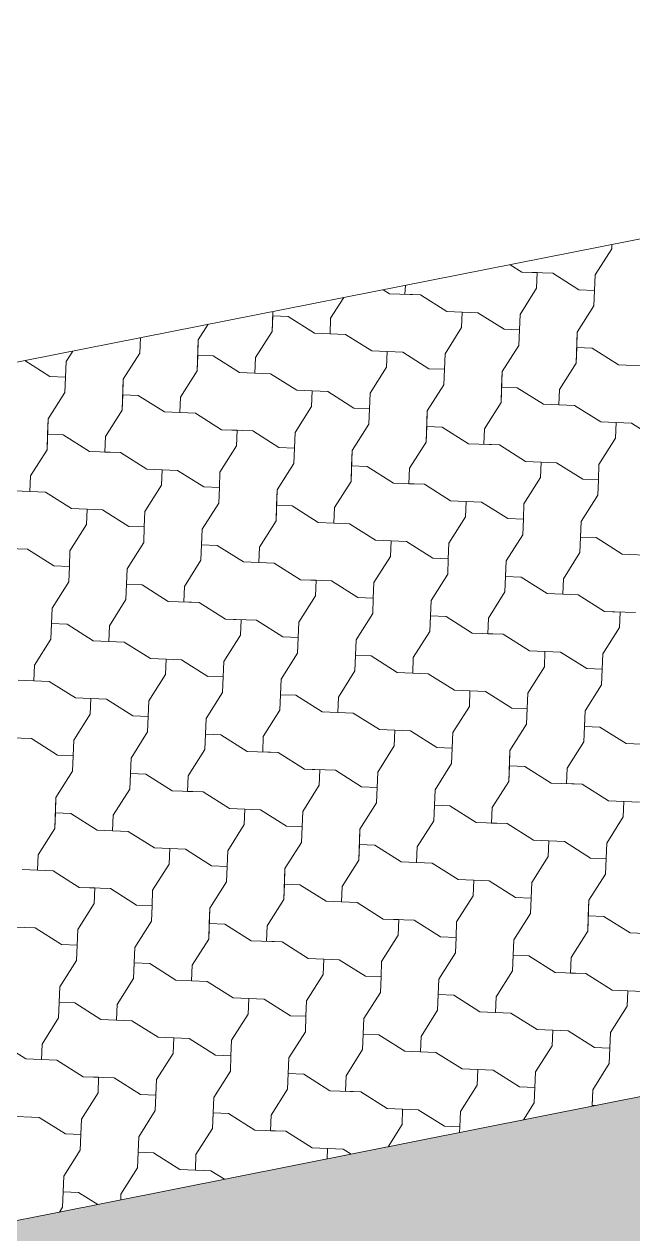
# Model space of a CAD drawing. Header units: metres. Extents: x -111189 to -108577, y -72951 to -72647.
# Drawn here: x -110693.601 to -110692.585, y -72941.344 to -72939.325 of the extents above; entities that cross this region are included whole.
import ezdxf

# ---------------------------------------------------------------- set-up
doc = ezdxf.new("R2010")
doc.units = ezdxf.units.M
doc.header["$MEASUREMENT"] = 0
doc.set_wipeout_variables(frame=1)
doc.linetypes.add('Dot & Dashed', pattern=[0.670278, 0.3175, -0.176389, 0, -0.176389])
doc.linetypes.add('Wipeout_Contour', pattern=[1, 0, -1])
for name, color, linetype in [('Planta Piso -1_1_01 - TERRENO PROPOSTO', 7, 'Continuous'), ('Planta Piso RC_1_0', 7, 'Continuous'), ('Planta Piso RC_1_02 - ESTRADAS', 7, 'Continuous'), ('Planta Piso RC_1_02 - PASSEIOS', 7, 'Continuous')]:
    doc.layers.add(name, color=color, linetype=linetype)

# ---------------------------------------------------------------- blocks, each defined once
blk = doc.blocks.new('*X142', base_point=(-110724.9594, -72968.689))
at = {"layer": 'Planta Piso RC_1_02 - PASSEIOS', "color": 253, "linetype": 'Continuous', "lineweight": 9, "ltscale": 1000}
for p, q in [((-110692.6483, -72939.7431), (-110692.6206, -72939.6994)), ((-110692.6206, -72939.6994), (-110692.6204, -72939.6925)), ((-110692.7901, -72939.726), (-110692.7707, -72939.7383)), ((-110692.7901, -72939.726), (-110692.7707, -72939.7383)), ((-110692.7707, -72939.7383), (-110692.7448, -72939.7393)), ((-110692.7707, -72939.7383), (-110692.7189, -72939.7403)), ((-110692.7458, -72939.7652), (-110692.7448, -72939.7393)), ((-110692.7189, -72939.7403), (-110692.6752, -72939.768)), ((-110692.9649, -72939.7605), (-110692.9655, -72939.7754)), ((-110692.9649, -72939.7605), (-110692.9655, -72939.7754)), ((-110692.6483, -72939.7431), (-110692.6493, -72939.769)), ((-110693.0896, -72939.8154), (-110693.0678, -72939.7808)), ((-110693.0896, -72939.8154), (-110693.0678, -72939.7808)), ((-110693.0018, -72939.7678), (-110692.9913, -72939.7744)), ((-110692.9913, -72939.7744), (-110692.9396, -72939.7765)), ((-110692.9396, -72939.7765), (-110692.9655, -72939.7754)), ((-110692.9396, -72939.7765), (-110692.8958, -72939.8041)), ((-110692.9396, -72939.7765), (-110692.8958, -72939.8041)), ((-110692.7735, -72939.8089), (-110692.7458, -72939.7652)), ((-110692.6752, -72939.768), (-110692.6493, -72939.769)), ((-110692.6503, -72939.7949), (-110692.6493, -72939.769)), ((-110692.6503, -72939.7949), (-110692.6493, -72939.769)), ((-110692.678, -72939.8386), (-110692.6503, -72939.7949)), ((-110692.678, -72939.8386), (-110692.6503, -72939.7949)), ((-110693.1872, -72939.8374), (-110693.1858, -72939.8042)), ((-110693.1872, -72939.8374), (-110693.1861, -72939.8116)), ((-110693.1858, -72939.8042), (-110693.1861, -72939.8116)), ((-110693.1603, -72939.8126), (-110693.1861, -72939.8116)), ((-110693.1603, -72939.8126), (-110693.1165, -72939.8402)), ((-110693.0896, -72939.8154), (-110693.0906, -72939.8412)), ((-110693.0896, -72939.8154), (-110693.0906, -72939.8412)), ((-110692.8958, -72939.8041), (-110692.87, -72939.8051)), ((-110692.8958, -72939.8041), (-110692.8441, -72939.8061)), ((-110692.871, -72939.831), (-110692.87, -72939.8051)), ((-110692.8441, -72939.8061), (-110692.8003, -72939.8338)), ((-110692.7735, -72939.8089), (-110692.7745, -72939.8348)), ((-110693.3103, -72939.8515), (-110693.2939, -72939.8255)), ((-110693.3103, -72939.8515), (-110693.2939, -72939.8255)), ((-110693.2148, -72939.8812), (-110693.1872, -72939.8374)), ((-110693.2148, -72939.8812), (-110693.1872, -72939.8374)), ((-110693.1165, -72939.8402), (-110693.0648, -72939.8423)), ((-110693.0648, -72939.8423), (-110693.0906, -72939.8412)), ((-110692.8986, -72939.8748), (-110692.871, -72939.831)), ((-110692.8003, -72939.8338), (-110692.7745, -72939.8348)), ((-110692.7755, -72939.8607), (-110692.7745, -72939.8348)), ((-110692.7755, -72939.8607), (-110692.7745, -72939.8348)), ((-110692.68, -72939.8904), (-110692.678, -72939.8386)), ((-110692.678, -72939.8386), (-110692.679, -72939.8645)), ((-110693.4078, -72939.8735), (-110693.4068, -72939.8478)), ((-110693.4078, -72939.8735), (-110693.4068, -72939.8478)), ((-110693.3123, -72939.9032), (-110693.3103, -72939.8515)), ((-110693.3103, -72939.8515), (-110693.3113, -72939.8774)), ((-110693.0648, -72939.8423), (-110693.021, -72939.8699)), ((-110693.0648, -72939.8423), (-110693.021, -72939.8699)), ((-110692.8031, -72939.9044), (-110692.7755, -72939.8607)), ((-110692.8031, -72939.9044), (-110692.7755, -72939.8607)), ((-110693.531, -72939.8876), (-110693.5199, -72939.8701)), ((-110693.4355, -72939.9173), (-110693.4078, -72939.8735)), ((-110693.4355, -72939.9173), (-110693.4078, -72939.8735)), ((-110693.3123, -72939.9032), (-110693.3113, -72939.8774)), ((-110693.2855, -72939.8784), (-110693.3113, -72939.8774)), ((-110693.2855, -72939.8784), (-110693.2417, -72939.906)), ((-110693.2148, -72939.8812), (-110693.2158, -72939.9071)), ((-110693.2148, -72939.8812), (-110693.2158, -72939.9071)), ((-110693.021, -72939.8699), (-110692.9952, -72939.8709)), ((-110693.021, -72939.8699), (-110692.9693, -72939.872)), ((-110692.9962, -72939.8968), (-110692.9952, -72939.8709)), ((-110692.9693, -72939.872), (-110692.9255, -72939.8996)), ((-110692.8986, -72939.8748), (-110692.8997, -72939.9006)), ((-110692.68, -72939.8904), (-110692.679, -72939.8645)), ((-110692.6531, -72939.8655), (-110692.679, -72939.8645)), ((-110692.6531, -72939.8655), (-110692.6094, -72939.8932)), ((-110693.5999, -72939.8859), (-110693.5578, -72939.9125)), ((-110693.531, -72939.8876), (-110693.532, -72939.9135)), ((-110693.0238, -72939.9406), (-110692.9962, -72939.8968)), ((-110692.9255, -72939.8996), (-110692.8997, -72939.9006)), ((-110692.9007, -72939.9265), (-110692.8997, -72939.9006)), ((-110692.9007, -72939.9265), (-110692.8997, -72939.9006)), ((-110692.7077, -72939.9341), (-110692.68, -72939.8904)), ((-110692.7077, -72939.9341), (-110692.68, -72939.8904)), ((-110692.6094, -72939.8932), (-110692.5576, -72939.8952)), ((-110693.5578, -72939.9125), (-110693.532, -72939.9135)), ((-110693.533, -72939.9394), (-110693.532, -72939.9135)), ((-110693.533, -72939.9394), (-110693.532, -72939.9135)), ((-110693.4375, -72939.969), (-110693.4355, -72939.9173)), ((-110693.4355, -72939.9173), (-110693.4365, -72939.9432)), ((-110693.34, -72939.947), (-110693.3123, -72939.9032)), ((-110693.34, -72939.947), (-110693.3123, -72939.9032)), ((-110693.2417, -72939.906), (-110693.19, -72939.9081)), ((-110693.19, -72939.9081), (-110693.2158, -72939.9071)), ((-110693.19, -72939.9081), (-110693.1462, -72939.9357)), ((-110693.19, -72939.9081), (-110693.1462, -72939.9357)), ((-110692.8052, -72939.9562), (-110692.8031, -72939.9044)), ((-110692.8031, -72939.9044), (-110692.8042, -72939.9303)), ((-110693.5606, -72939.9831), (-110693.533, -72939.9394)), ((-110693.5606, -72939.9831), (-110693.533, -72939.9394)), ((-110693.1462, -72939.9357), (-110693.1203, -72939.9367)), ((-110693.1462, -72939.9357), (-110693.0945, -72939.9378)), ((-110693.1214, -72939.9626), (-110693.1203, -72939.9367)), ((-110693.0945, -72939.9378), (-110693.0507, -72939.9654)), ((-110693.0238, -72939.9406), (-110693.0248, -72939.9664)), ((-110692.9283, -72939.9702), (-110692.9007, -72939.9265)), ((-110692.9283, -72939.9702), (-110692.9007, -72939.9265)), ((-110692.8052, -72939.9562), (-110692.8042, -72939.9303)), ((-110692.7783, -72939.9313), (-110692.8042, -72939.9303)), ((-110692.7783, -72939.9313), (-110692.7345, -72939.959)), ((-110692.7077, -72939.9341), (-110692.7087, -72939.96)), ((-110692.7077, -72939.9341), (-110692.7087, -72939.96)), ((-110693.4375, -72939.969), (-110693.4365, -72939.9432)), ((-110693.4106, -72939.9442), (-110693.4365, -72939.9432)), ((-110693.4106, -72939.9442), (-110693.3669, -72939.9718)), ((-110693.34, -72939.947), (-110693.341, -72939.9729)), ((-110693.34, -72939.947), (-110693.341, -72939.9729)), ((-110693.149, -72940.0064), (-110693.1214, -72939.9626)), ((-110692.8328, -72939.9999), (-110692.8052, -72939.9562)), ((-110692.8328, -72939.9999), (-110692.8052, -72939.9562)), ((-110692.7345, -72939.959), (-110692.6828, -72939.961)), ((-110692.6828, -72939.961), (-110692.7087, -72939.96)), ((-110692.6828, -72939.961), (-110692.639, -72939.9886)), ((-110692.6828, -72939.961), (-110692.639, -72939.9886)), ((-110693.5627, -72940.0348), (-110693.5606, -72939.9831)), ((-110693.5606, -72939.9831), (-110693.5617, -72940.009)), ((-110693.4652, -72940.0128), (-110693.4375, -72939.969)), ((-110693.4652, -72940.0128), (-110693.4375, -72939.969)), ((-110693.3669, -72939.9718), (-110693.3151, -72939.9739)), ((-110693.3151, -72939.9739), (-110693.341, -72939.9729)), ((-110693.3151, -72939.9739), (-110693.2714, -72940.0015)), ((-110693.3151, -72939.9739), (-110693.2714, -72940.0015)), ((-110693.0507, -72939.9654), (-110693.0248, -72939.9664)), ((-110693.0259, -72939.9923), (-110693.0248, -72939.9664)), ((-110693.0259, -72939.9923), (-110693.0248, -72939.9664)), ((-110692.9304, -72940.022), (-110692.9283, -72939.9702)), ((-110692.9283, -72939.9702), (-110692.9293, -72939.9961)), ((-110693.2714, -72940.0015), (-110693.2455, -72940.0025)), ((-110693.2714, -72940.0015), (-110693.2196, -72940.0036)), ((-110693.2465, -72940.0284), (-110693.2455, -72940.0025)), ((-110693.2196, -72940.0036), (-110693.1759, -72940.0312)), ((-110693.0535, -72940.0361), (-110693.0259, -72939.9923)), ((-110693.0535, -72940.0361), (-110693.0259, -72939.9923)), ((-110692.9304, -72940.022), (-110692.9293, -72939.9961)), ((-110692.9035, -72939.9971), (-110692.9293, -72939.9961)), ((-110692.9035, -72939.9971), (-110692.8597, -72940.0248)), ((-110692.8328, -72939.9999), (-110692.8339, -72940.0258)), ((-110692.8328, -72939.9999), (-110692.8339, -72940.0258)), ((-110692.639, -72939.9886), (-110692.6132, -72939.9897)), ((-110692.639, -72939.9886), (-110692.5873, -72939.9907)), ((-110692.6142, -72940.0155), (-110692.6132, -72939.9897)), ((-110692.5873, -72939.9907), (-110692.5436, -72940.0183)), ((-110693.5627, -72940.0348), (-110693.5617, -72940.009)), ((-110693.5358, -72940.01), (-110693.5617, -72940.009)), ((-110693.5358, -72940.01), (-110693.492, -72940.0376)), ((-110693.4652, -72940.0128), (-110693.4662, -72940.0387)), ((-110693.4652, -72940.0128), (-110693.4662, -72940.0387)), ((-110693.149, -72940.0064), (-110693.15, -72940.0322)), ((-110692.958, -72940.0657), (-110692.9304, -72940.022)), ((-110692.958, -72940.0657), (-110692.9304, -72940.022)), ((-110692.6418, -72940.0593), (-110692.6142, -72940.0155)), ((-110693.5903, -72940.0786), (-110693.5627, -72940.0348)), ((-110693.5903, -72940.0786), (-110693.5627, -72940.0348)), ((-110693.492, -72940.0376), (-110693.4403, -72940.0397)), ((-110693.4403, -72940.0397), (-110693.4662, -72940.0387)), ((-110693.4403, -72940.0397), (-110693.3965, -72940.0673)), ((-110693.4403, -72940.0397), (-110693.3965, -72940.0673)), ((-110693.2742, -72940.0722), (-110693.2465, -72940.0284)), ((-110693.1759, -72940.0312), (-110693.15, -72940.0322)), ((-110693.151, -72940.0581), (-110693.15, -72940.0322)), ((-110693.151, -72940.0581), (-110693.15, -72940.0322)), ((-110693.0555, -72940.0878), (-110693.0535, -72940.0361)), ((-110693.0535, -72940.0361), (-110693.0545, -72940.0619)), ((-110692.8597, -72940.0248), (-110692.808, -72940.0268)), ((-110692.808, -72940.0268), (-110692.8339, -72940.0258)), ((-110692.808, -72940.0268), (-110692.7642, -72940.0545)), ((-110692.808, -72940.0268), (-110692.7642, -72940.0545)), ((-110693.1787, -72940.1019), (-110693.151, -72940.0581)), ((-110693.1787, -72940.1019), (-110693.151, -72940.0581)), ((-110693.0555, -72940.0878), (-110693.0545, -72940.0619)), ((-110693.0287, -72940.0629), (-110693.0545, -72940.0619)), ((-110693.0287, -72940.0629), (-110692.9849, -72940.0906)), ((-110692.7642, -72940.0545), (-110692.7384, -72940.0555)), ((-110692.7642, -72940.0545), (-110692.7125, -72940.0565)), ((-110692.7394, -72940.0813), (-110692.7384, -72940.0555)), ((-110692.7125, -72940.0565), (-110692.6687, -72940.0841)), ((-110692.6418, -72940.0593), (-110692.6429, -72940.0852)), ((-110693.5903, -72940.0786), (-110693.5914, -72940.1045)), ((-110693.5903, -72940.0786), (-110693.5914, -72940.1045)), ((-110693.3965, -72940.0673), (-110693.3707, -72940.0684)), ((-110693.3965, -72940.0673), (-110693.3448, -72940.0694)), ((-110693.3717, -72940.0942), (-110693.3707, -72940.0684)), ((-110693.3448, -72940.0694), (-110693.3011, -72940.097)), ((-110693.2742, -72940.0722), (-110693.2752, -72940.098)), ((-110692.958, -72940.0657), (-110692.959, -72940.0916)), ((-110692.958, -72940.0657), (-110692.959, -72940.0916)), ((-110692.767, -72940.1251), (-110692.7394, -72940.0813)), ((-110692.6687, -72940.0841), (-110692.6429, -72940.0852)), ((-110693.6172, -72940.1035), (-110693.5655, -72940.1055)), ((-110693.5655, -72940.1055), (-110693.5914, -72940.1045)), ((-110693.3993, -72940.138), (-110693.3717, -72940.0942)), ((-110693.3011, -72940.097), (-110693.2752, -72940.098)), ((-110693.2762, -72940.1239), (-110693.2752, -72940.098)), ((-110693.2762, -72940.1239), (-110693.2752, -72940.098)), ((-110693.1807, -72940.1536), (-110693.1787, -72940.1019)), ((-110693.1787, -72940.1019), (-110693.1797, -72940.1277)), ((-110693.0832, -72940.1315), (-110693.0555, -72940.0878)), ((-110693.0832, -72940.1315), (-110693.0555, -72940.0878)), ((-110692.9849, -72940.0906), (-110692.9332, -72940.0926)), ((-110692.9332, -72940.0926), (-110692.959, -72940.0916)), ((-110692.9332, -72940.0926), (-110692.8894, -72940.1203)), ((-110692.9332, -72940.0926), (-110692.8894, -72940.1203)), ((-110692.6439, -72940.111), (-110692.6429, -72940.0852)), ((-110692.6439, -72940.111), (-110692.6429, -72940.0852)), ((-110693.5655, -72940.1055), (-110693.5217, -72940.1331)), ((-110693.5655, -72940.1055), (-110693.5217, -72940.1331)), ((-110693.3039, -72940.1677), (-110693.2762, -72940.1239)), ((-110693.3039, -72940.1677), (-110693.2762, -72940.1239)), ((-110692.8894, -72940.1203), (-110692.8635, -72940.1213)), ((-110692.8894, -72940.1203), (-110692.8377, -72940.1223)), ((-110692.8646, -72940.1471), (-110692.8635, -72940.1213)), ((-110692.8377, -72940.1223), (-110692.7939, -72940.1499)), ((-110692.6715, -72940.1548), (-110692.6439, -72940.111)), ((-110692.6715, -72940.1548), (-110692.6439, -72940.111)), ((-110693.5217, -72940.1331), (-110693.4959, -72940.1342)), ((-110693.5217, -72940.1331), (-110693.47, -72940.1352)), ((-110693.4969, -72940.16), (-110693.4959, -72940.1342)), ((-110693.47, -72940.1352), (-110693.4262, -72940.1628)), ((-110693.3993, -72940.138), (-110693.4004, -72940.1638)), ((-110693.1807, -72940.1536), (-110693.1797, -72940.1277)), ((-110693.1538, -72940.1287), (-110693.1797, -72940.1277)), ((-110693.1538, -72940.1287), (-110693.1101, -72940.1564)), ((-110693.0832, -72940.1315), (-110693.0842, -72940.1574)), ((-110693.0832, -72940.1315), (-110693.0842, -72940.1574)), ((-110692.767, -72940.1251), (-110692.768, -72940.151)), ((-110693.5245, -72940.2038), (-110693.4969, -72940.16)), ((-110693.4262, -72940.1628), (-110693.4004, -72940.1638)), ((-110693.4014, -72940.1897), (-110693.4004, -72940.1638)), ((-110693.4014, -72940.1897), (-110693.4004, -72940.1638)), ((-110693.2084, -72940.1974), (-110693.1807, -72940.1536)), ((-110693.2084, -72940.1974), (-110693.1807, -72940.1536)), ((-110693.1101, -72940.1564), (-110693.0583, -72940.1584)), ((-110693.0583, -72940.1584), (-110693.0842, -72940.1574)), ((-110693.0583, -72940.1584), (-110693.0146, -72940.1861)), ((-110693.0583, -72940.1584), (-110693.0146, -72940.1861)), ((-110692.8922, -72940.1909), (-110692.8646, -72940.1471)), ((-110692.7939, -72940.1499), (-110692.768, -72940.151)), ((-110692.7691, -72940.1768), (-110692.768, -72940.151)), ((-110692.7691, -72940.1768), (-110692.768, -72940.151)), ((-110692.6736, -72940.2065), (-110692.6715, -72940.1548)), ((-110692.6715, -72940.1548), (-110692.6726, -72940.1807)), ((-110693.3059, -72940.2194), (-110693.3039, -72940.1677)), ((-110693.3039, -72940.1677), (-110693.3049, -72940.1935)), ((-110692.7967, -72940.2206), (-110692.7691, -72940.1768)), ((-110692.7967, -72940.2206), (-110692.7691, -72940.1768)), ((-110692.6736, -72940.2065), (-110692.6726, -72940.1807)), ((-110692.6467, -72940.1817), (-110692.6726, -72940.1807)), ((-110692.6467, -72940.1817), (-110692.6029, -72940.2093)), ((-110693.6469, -72940.1989), (-110693.5952, -72940.201)), ((-110693.5952, -72940.201), (-110693.5514, -72940.2286)), ((-110693.5245, -72940.2038), (-110693.5255, -72940.2297)), ((-110693.429, -72940.2335), (-110693.4014, -72940.1897)), ((-110693.429, -72940.2335), (-110693.4014, -72940.1897)), ((-110693.3059, -72940.2194), (-110693.3049, -72940.1935)), ((-110693.279, -72940.1946), (-110693.3049, -72940.1935)), ((-110693.279, -72940.1946), (-110693.2352, -72940.2222)), ((-110693.2084, -72940.1974), (-110693.2094, -72940.2232)), ((-110693.2084, -72940.1974), (-110693.2094, -72940.2232)), ((-110693.0146, -72940.1861), (-110692.9887, -72940.1871)), ((-110693.0146, -72940.1861), (-110692.9629, -72940.1881)), ((-110692.9897, -72940.213), (-110692.9887, -72940.1871)), ((-110692.9629, -72940.1881), (-110692.9191, -72940.2158)), ((-110692.8922, -72940.1909), (-110692.8932, -72940.2168)), ((-110693.3335, -72940.2632), (-110693.3059, -72940.2194)), ((-110693.3335, -72940.2632), (-110693.3059, -72940.2194)), ((-110693.2352, -72940.2222), (-110693.1835, -72940.2242)), ((-110693.1835, -72940.2242), (-110693.2094, -72940.2232)), ((-110693.1835, -72940.2242), (-110693.1398, -72940.2519)), ((-110693.1835, -72940.2242), (-110693.1398, -72940.2519)), ((-110693.0174, -72940.2567), (-110692.9897, -72940.213)), ((-110692.9191, -72940.2158), (-110692.8932, -72940.2168)), ((-110692.8942, -72940.2426), (-110692.8932, -72940.2168)), ((-110692.8942, -72940.2426), (-110692.8932, -72940.2168)), ((-110692.7988, -72940.2723), (-110692.7967, -72940.2206)), ((-110692.7967, -72940.2206), (-110692.7977, -72940.2465)), ((-110692.7012, -72940.2503), (-110692.6736, -72940.2065)), ((-110692.7012, -72940.2503), (-110692.6736, -72940.2065)), ((-110692.6029, -72940.2093), (-110692.5512, -72940.2114)), ((-110693.5514, -72940.2286), (-110693.5255, -72940.2297)), ((-110693.5266, -72940.2555), (-110693.5255, -72940.2297)), ((-110693.5266, -72940.2555), (-110693.5255, -72940.2297)), ((-110693.4311, -72940.2852), (-110693.429, -72940.2335)), ((-110693.429, -72940.2335), (-110693.4301, -72940.2593)), ((-110692.9219, -72940.2864), (-110692.8942, -72940.2426)), ((-110692.9219, -72940.2864), (-110692.8942, -72940.2426)), ((-110693.5542, -72940.2993), (-110693.5266, -72940.2555)), ((-110693.5542, -72940.2993), (-110693.5266, -72940.2555)), ((-110693.4311, -72940.2852), (-110693.4301, -72940.2593)), ((-110693.4042, -72940.2604), (-110693.4301, -72940.2593)), ((-110693.4042, -72940.2604), (-110693.3604, -72940.288)), ((-110693.3335, -72940.2632), (-110693.3346, -72940.289)), ((-110693.3335, -72940.2632), (-110693.3346, -72940.289)), ((-110693.1398, -72940.2519), (-110693.1139, -72940.2529)), ((-110693.1398, -72940.2519), (-110693.088, -72940.2539)), ((-110693.1149, -72940.2788), (-110693.1139, -72940.2529)), ((-110693.088, -72940.2539), (-110693.0443, -72940.2816)), ((-110693.0174, -72940.2567), (-110693.0184, -72940.2826)), ((-110692.7988, -72940.2723), (-110692.7977, -72940.2465)), ((-110692.7719, -72940.2475), (-110692.7977, -72940.2465)), ((-110692.7719, -72940.2475), (-110692.7281, -72940.2751)), ((-110692.7012, -72940.2503), (-110692.7022, -72940.2761)), ((-110692.7012, -72940.2503), (-110692.7022, -72940.2761)), ((-110693.4587, -72940.329), (-110693.4311, -72940.2852)), ((-110693.4587, -72940.329), (-110693.4311, -72940.2852)), ((-110693.1426, -72940.3225), (-110693.1149, -72940.2788)), ((-110693.0443, -72940.2816), (-110693.0184, -72940.2826)), ((-110693.0194, -72940.3084), (-110693.0184, -72940.2826)), ((-110693.0194, -72940.3084), (-110693.0184, -72940.2826)), ((-110692.9239, -72940.3381), (-110692.9219, -72940.2864)), ((-110692.9219, -72940.2864), (-110692.9229, -72940.3123)), ((-110692.8264, -72940.3161), (-110692.7988, -72940.2723)), ((-110692.8264, -72940.3161), (-110692.7988, -72940.2723)), ((-110692.7281, -72940.2751), (-110692.6764, -72940.2772)), ((-110692.6764, -72940.2772), (-110692.7022, -72940.2761)), ((-110692.6764, -72940.2772), (-110692.6326, -72940.3048)), ((-110692.6764, -72940.2772), (-110692.6326, -72940.3048)), ((-110693.5563, -72940.351), (-110693.5542, -72940.2993)), ((-110693.5542, -72940.2993), (-110693.5552, -72940.3251)), ((-110693.3604, -72940.288), (-110693.3087, -72940.29)), ((-110693.3087, -72940.29), (-110693.3346, -72940.289)), ((-110693.3087, -72940.29), (-110693.2649, -72940.3177)), ((-110693.3087, -72940.29), (-110693.2649, -72940.3177)), ((-110692.6326, -72940.3048), (-110692.6067, -72940.3058)), ((-110692.6326, -72940.3048), (-110692.5809, -72940.3069)), ((-110692.6078, -72940.3317), (-110692.6067, -72940.3058)), ((-110693.5563, -72940.351), (-110693.5552, -72940.3251)), ((-110693.5294, -72940.3262), (-110693.5552, -72940.3251)), ((-110693.5294, -72940.3262), (-110693.4856, -72940.3538)), ((-110693.2649, -72940.3177), (-110693.2391, -72940.3187)), ((-110693.2649, -72940.3177), (-110693.2132, -72940.3197)), ((-110693.2401, -72940.3446), (-110693.2391, -72940.3187)), ((-110693.2132, -72940.3197), (-110693.1694, -72940.3474)), ((-110693.1426, -72940.3225), (-110693.1436, -72940.3484)), ((-110693.0471, -72940.3522), (-110693.0194, -72940.3084)), ((-110693.0471, -72940.3522), (-110693.0194, -72940.3084)), ((-110692.9239, -72940.3381), (-110692.9229, -72940.3123)), ((-110692.897, -72940.3133), (-110692.9229, -72940.3123)), ((-110692.897, -72940.3133), (-110692.8533, -72940.3409)), ((-110692.8264, -72940.3161), (-110692.8274, -72940.342)), ((-110692.8264, -72940.3161), (-110692.8274, -72940.342)), ((-110693.4587, -72940.329), (-110693.4597, -72940.3548)), ((-110693.4587, -72940.329), (-110693.4597, -72940.3548)), ((-110693.2677, -72940.3883), (-110693.2401, -72940.3446)), ((-110692.9516, -72940.3819), (-110692.9239, -72940.3381)), ((-110692.9516, -72940.3819), (-110692.9239, -72940.3381)), ((-110692.8533, -72940.3409), (-110692.8016, -72940.343)), ((-110692.8016, -72940.343), (-110692.8274, -72940.342)), ((-110692.8016, -72940.343), (-110692.7578, -72940.3706)), ((-110692.8016, -72940.343), (-110692.7578, -72940.3706)), ((-110692.6354, -72940.3755), (-110692.6078, -72940.3317)), ((-110693.5839, -72940.3948), (-110693.5563, -72940.351)), ((-110693.5839, -72940.3948), (-110693.5563, -72940.351)), ((-110693.4856, -72940.3538), (-110693.4339, -72940.3559)), ((-110693.4339, -72940.3559), (-110693.4597, -72940.3548)), ((-110693.4339, -72940.3559), (-110693.3901, -72940.3835)), ((-110693.4339, -72940.3559), (-110693.3901, -72940.3835)), ((-110693.1694, -72940.3474), (-110693.1436, -72940.3484)), ((-110693.1446, -72940.3743), (-110693.1436, -72940.3484)), ((-110693.1446, -72940.3743), (-110693.1436, -72940.3484)), ((-110693.0491, -72940.4039), (-110693.0471, -72940.3522)), ((-110693.0471, -72940.3522), (-110693.0481, -72940.3781)), ((-110693.3901, -72940.3835), (-110693.3642, -72940.3845)), ((-110693.3901, -72940.3835), (-110693.3384, -72940.3855)), ((-110693.3653, -72940.4104), (-110693.3642, -72940.3845)), ((-110693.3384, -72940.3855), (-110693.2946, -72940.4132)), ((-110693.1722, -72940.418), (-110693.1446, -72940.3743)), ((-110693.1722, -72940.418), (-110693.1446, -72940.3743)), ((-110693.0491, -72940.4039), (-110693.0481, -72940.3781)), ((-110693.0222, -72940.3791), (-110693.0481, -72940.3781)), ((-110693.0222, -72940.3791), (-110692.9785, -72940.4067)), ((-110692.9516, -72940.3819), (-110692.9526, -72940.4078)), ((-110692.9516, -72940.3819), (-110692.9526, -72940.4078)), ((-110692.7578, -72940.3706), (-110692.7319, -72940.3716)), ((-110692.7578, -72940.3706), (-110692.7061, -72940.3727)), ((-110692.7329, -72940.3975), (-110692.7319, -72940.3716)), ((-110692.7061, -72940.3727), (-110692.6623, -72940.4003)), ((-110692.6354, -72940.3755), (-110692.6364, -72940.4013)), ((-110693.5839, -72940.3948), (-110693.5849, -72940.4206)), ((-110693.5839, -72940.3948), (-110693.5849, -72940.4206)), ((-110693.2677, -72940.3883), (-110693.2688, -72940.4142)), ((-110693.0767, -72940.4477), (-110693.0491, -72940.4039)), ((-110693.0767, -72940.4477), (-110693.0491, -72940.4039)), ((-110692.9785, -72940.4067), (-110692.9267, -72940.4088)), ((-110692.7606, -72940.4413), (-110692.7329, -72940.3975)), ((-110692.6623, -72940.4003), (-110692.6364, -72940.4013)), ((-110692.6375, -72940.4272), (-110692.6364, -72940.4013)), ((-110692.6375, -72940.4272), (-110692.6364, -72940.4013)), ((-110693.6108, -72940.4196), (-110693.5591, -72940.4217)), ((-110693.5591, -72940.4217), (-110693.5849, -72940.4206)), ((-110693.5591, -72940.4217), (-110693.5153, -72940.4493)), ((-110693.5591, -72940.4217), (-110693.5153, -72940.4493)), ((-110693.3929, -72940.4541), (-110693.3653, -72940.4104)), ((-110693.2946, -72940.4132), (-110693.2688, -72940.4142)), ((-110693.2698, -72940.4401), (-110693.2688, -72940.4142)), ((-110693.2698, -72940.4401), (-110693.2688, -72940.4142)), ((-110693.1743, -72940.4697), (-110693.1722, -72940.418)), ((-110693.1722, -72940.418), (-110693.1733, -72940.4439)), ((-110692.9267, -72940.4088), (-110692.9526, -72940.4078)), ((-110692.9267, -72940.4088), (-110692.883, -72940.4364)), ((-110692.9267, -72940.4088), (-110692.883, -72940.4364)), ((-110692.6651, -72940.471), (-110692.6375, -72940.4272)), ((-110692.6651, -72940.471), (-110692.6375, -72940.4272)), ((-110693.2974, -72940.4838), (-110693.2698, -72940.4401)), ((-110693.2974, -72940.4838), (-110693.2698, -72940.4401)), ((-110693.1743, -72940.4697), (-110693.1733, -72940.4439)), ((-110693.1474, -72940.4449), (-110693.1733, -72940.4439)), ((-110693.1474, -72940.4449), (-110693.1036, -72940.4725)), ((-110693.0767, -72940.4477), (-110693.0778, -72940.4736)), ((-110693.0767, -72940.4477), (-110693.0778, -72940.4736)), ((-110692.883, -72940.4364), (-110692.8571, -72940.4374)), ((-110692.883, -72940.4364), (-110692.8312, -72940.4385)), ((-110692.8581, -72940.4633), (-110692.8571, -72940.4374)), ((-110692.8312, -72940.4385), (-110692.7875, -72940.4661)), ((-110692.7606, -72940.4413), (-110692.7616, -72940.4671)), ((-110693.5153, -72940.4493), (-110693.4894, -72940.4503)), ((-110693.5153, -72940.4493), (-110693.4636, -72940.4513)), ((-110693.4905, -72940.4762), (-110693.4894, -72940.4503)), ((-110693.4636, -72940.4513), (-110693.4198, -72940.479)), ((-110693.3929, -72940.4541), (-110693.3939, -72940.48)), ((-110692.8858, -72940.5071), (-110692.8581, -72940.4633)), ((-110692.7875, -72940.4661), (-110692.7616, -72940.4671)), ((-110692.7626, -72940.493), (-110692.7616, -72940.4671)), ((-110692.7626, -72940.493), (-110692.7616, -72940.4671)), ((-110693.5181, -72940.52), (-110693.4905, -72940.4762)), ((-110693.4198, -72940.479), (-110693.3939, -72940.48)), ((-110693.395, -72940.5059), (-110693.3939, -72940.48)), ((-110693.395, -72940.5059), (-110693.3939, -72940.48)), ((-110693.2995, -72940.5356), (-110693.2974, -72940.4838)), ((-110693.2974, -72940.4838), (-110693.2984, -72940.5097)), ((-110693.2019, -72940.5135), (-110693.1743, -72940.4697)), ((-110693.2019, -72940.5135), (-110693.1743, -72940.4697)), ((-110693.1036, -72940.4725), (-110693.0519, -72940.4746)), ((-110693.0519, -72940.4746), (-110693.0778, -72940.4736)), ((-110693.0519, -72940.4746), (-110693.0081, -72940.5022)), ((-110693.0519, -72940.4746), (-110693.0081, -72940.5022)), ((-110692.6671, -72940.5227), (-110692.6651, -72940.471)), ((-110692.6651, -72940.471), (-110692.6661, -72940.4968)), ((-110693.4226, -72940.5496), (-110693.395, -72940.5059)), ((-110693.4226, -72940.5496), (-110693.395, -72940.5059)), ((-110693.0081, -72940.5022), (-110692.9823, -72940.5033)), ((-110693.0081, -72940.5022), (-110692.9564, -72940.5043)), ((-110692.9833, -72940.5291), (-110692.9823, -72940.5033)), ((-110692.9564, -72940.5043), (-110692.9126, -72940.5319)), ((-110692.8858, -72940.5071), (-110692.8868, -72940.5329)), ((-110692.7903, -72940.5368), (-110692.7626, -72940.493)), ((-110692.7903, -72940.5368), (-110692.7626, -72940.493)), ((-110692.6671, -72940.5227), (-110692.6661, -72940.4968)), ((-110692.6403, -72940.4978), (-110692.6661, -72940.4968)), ((-110692.6403, -72940.4978), (-110692.5965, -72940.5255)), ((-110693.6405, -72940.5151), (-110693.5887, -72940.5172)), ((-110693.5887, -72940.5172), (-110693.545, -72940.5448)), ((-110693.5181, -72940.52), (-110693.5191, -72940.5458)), ((-110693.2995, -72940.5356), (-110693.2984, -72940.5097)), ((-110693.2726, -72940.5107), (-110693.2984, -72940.5097)), ((-110693.2726, -72940.5107), (-110693.2288, -72940.5384)), ((-110693.2019, -72940.5135), (-110693.2029, -72940.5394)), ((-110693.2019, -72940.5135), (-110693.2029, -72940.5394)), ((-110692.6948, -72940.5665), (-110692.6671, -72940.5227)), ((-110692.6948, -72940.5665), (-110692.6671, -72940.5227)), ((-110692.5965, -72940.5255), (-110692.5448, -72940.5275)), ((-110693.545, -72940.5448), (-110693.5191, -72940.5458)), ((-110693.5201, -72940.5717), (-110693.5191, -72940.5458)), ((-110693.5201, -72940.5717), (-110693.5191, -72940.5458)), ((-110693.3271, -72940.5793), (-110693.2995, -72940.5356)), ((-110693.3271, -72940.5793), (-110693.2995, -72940.5356)), ((-110693.2288, -72940.5384), (-110693.1771, -72940.5404)), ((-110693.1771, -72940.5404), (-110693.2029, -72940.5394)), ((-110693.1771, -72940.5404), (-110693.1333, -72940.568)), ((-110693.1771, -72940.5404), (-110693.1333, -72940.568)), ((-110693.0109, -72940.5729), (-110692.9833, -72940.5291)), ((-110692.9126, -72940.5319), (-110692.8868, -72940.5329)), ((-110692.8878, -72940.5588), (-110692.8868, -72940.5329)), ((-110692.8878, -72940.5588), (-110692.8868, -72940.5329)), ((-110692.7923, -72940.5885), (-110692.7903, -72940.5368)), ((-110692.7903, -72940.5368), (-110692.7913, -72940.5626)), ((-110693.4246, -72940.6014), (-110693.4226, -72940.5496)), ((-110693.4226, -72940.5496), (-110693.4236, -72940.5755)), ((-110693.1333, -72940.568), (-110693.1075, -72940.5691)), ((-110693.1333, -72940.568), (-110693.0816, -72940.5701)), ((-110693.1085, -72940.5949), (-110693.1075, -72940.5691)), ((-110692.9154, -72940.6026), (-110692.8878, -72940.5588)), ((-110692.9154, -72940.6026), (-110692.8878, -72940.5588)), ((-110692.7923, -72940.5885), (-110692.7913, -72940.5626)), ((-110692.7654, -72940.5637), (-110692.7913, -72940.5626)), ((-110692.7654, -72940.5637), (-110692.7217, -72940.5913)), ((-110692.6948, -72940.5665), (-110692.6958, -72940.5923)), ((-110692.6948, -72940.5665), (-110692.6958, -72940.5923)), ((-110693.5478, -72940.6154), (-110693.5201, -72940.5717)), ((-110693.5478, -72940.6154), (-110693.5201, -72940.5717)), ((-110693.4246, -72940.6014), (-110693.4236, -72940.5755)), ((-110693.3978, -72940.5765), (-110693.4236, -72940.5755)), ((-110693.3978, -72940.5765), (-110693.354, -72940.6042)), ((-110693.3271, -72940.5793), (-110693.3281, -72940.6052)), ((-110693.3271, -72940.5793), (-110693.3281, -72940.6052)), ((-110693.0816, -72940.5701), (-110693.0378, -72940.5977)), ((-110693.0109, -72940.5729), (-110693.012, -72940.5987)), ((-110692.82, -72940.6323), (-110692.7923, -72940.5885)), ((-110692.82, -72940.6323), (-110692.7923, -72940.5885)), ((-110693.4523, -72940.6451), (-110693.4246, -72940.6014)), ((-110693.4523, -72940.6451), (-110693.4246, -72940.6014)), ((-110693.354, -72940.6042), (-110693.3023, -72940.6062)), ((-110693.3023, -72940.6062), (-110693.3281, -72940.6052)), ((-110693.3023, -72940.6062), (-110693.2585, -72940.6338)), ((-110693.3023, -72940.6062), (-110693.2585, -72940.6338)), ((-110693.1361, -72940.6387), (-110693.1085, -72940.5949)), ((-110693.0378, -72940.5977), (-110693.012, -72940.5987)), ((-110693.013, -72940.6246), (-110693.012, -72940.5987)), ((-110693.013, -72940.6246), (-110693.012, -72940.5987)), ((-110692.9175, -72940.6543), (-110692.9154, -72940.6026)), ((-110692.9154, -72940.6026), (-110692.9165, -72940.6284)), ((-110692.7217, -72940.5913), (-110692.6699, -72940.5933)), ((-110692.6699, -72940.5933), (-110692.6958, -72940.5923)), ((-110692.6699, -72940.5933), (-110692.6262, -72940.621)), ((-110692.6699, -72940.5933), (-110692.6262, -72940.621)), ((-110693.5498, -72940.6672), (-110693.5478, -72940.6154)), ((-110693.5478, -72940.6154), (-110693.5488, -72940.6413)), ((-110693.0406, -72940.6684), (-110693.013, -72940.6246)), ((-110693.0406, -72940.6684), (-110693.013, -72940.6246)), ((-110692.9175, -72940.6543), (-110692.9165, -72940.6284)), ((-110692.8906, -72940.6295), (-110692.9165, -72940.6284)), ((-110692.8906, -72940.6295), (-110692.8468, -72940.6571)), ((-110692.6262, -72940.621), (-110692.6003, -72940.622)), ((-110692.6262, -72940.621), (-110692.5744, -72940.623)), ((-110692.6013, -72940.6479), (-110692.6003, -72940.622)), ((-110693.5498, -72940.6672), (-110693.5488, -72940.6413)), ((-110693.5229, -72940.6423), (-110693.5488, -72940.6413)), ((-110693.5229, -72940.6423), (-110693.4792, -72940.67)), ((-110693.4523, -72940.6451), (-110693.4533, -72940.671)), ((-110693.4523, -72940.6451), (-110693.4533, -72940.671)), ((-110693.2585, -72940.6338), (-110693.2326, -72940.6349)), ((-110693.2585, -72940.6338), (-110693.2068, -72940.6359)), ((-110693.2337, -72940.6607), (-110693.2326, -72940.6349)), ((-110693.2068, -72940.6359), (-110693.163, -72940.6635)), ((-110693.1361, -72940.6387), (-110693.1371, -72940.6646)), ((-110692.82, -72940.6323), (-110692.821, -72940.6581)), ((-110692.82, -72940.6323), (-110692.821, -72940.6581)), ((-110692.629, -72940.6916), (-110692.6013, -72940.6479)), ((-110693.5775, -72940.7109), (-110693.5498, -72940.6672)), ((-110693.5775, -72940.7109), (-110693.5498, -72940.6672)), ((-110693.4792, -72940.67), (-110693.4274, -72940.672)), ((-110693.2613, -72940.7045), (-110693.2337, -72940.6607)), ((-110693.163, -72940.6635), (-110693.1371, -72940.6646)), ((-110693.1382, -72940.6904), (-110693.1371, -72940.6646)), ((-110693.1382, -72940.6904), (-110693.1371, -72940.6646)), ((-110693.0427, -72940.7201), (-110693.0406, -72940.6684)), ((-110693.0406, -72940.6684), (-110693.0416, -72940.6942)), ((-110692.9451, -72940.6981), (-110692.9175, -72940.6543)), ((-110692.9451, -72940.6981), (-110692.9175, -72940.6543)), ((-110692.8468, -72940.6571), (-110692.7951, -72940.6591)), ((-110692.7951, -72940.6591), (-110692.821, -72940.6581)), ((-110692.7951, -72940.6591), (-110692.7513, -72940.6868)), ((-110692.7951, -72940.6591), (-110692.7513, -72940.6868)), ((-110693.4274, -72940.672), (-110693.4533, -72940.671)), ((-110693.4274, -72940.672), (-110693.3837, -72940.6997)), ((-110693.4274, -72940.672), (-110693.3837, -72940.6997)), ((-110692.7513, -72940.6868), (-110692.7255, -72940.6878)), ((-110692.7513, -72940.6868), (-110692.6996, -72940.6888)), ((-110692.7265, -72940.7137), (-110692.7255, -72940.6878)), ((-110692.6996, -72940.6888), (-110692.6559, -72940.7165)), ((-110693.3837, -72940.6997), (-110693.3578, -72940.7007)), ((-110693.3837, -72940.6997), (-110693.3319, -72940.7017)), ((-110693.3588, -72940.7265), (-110693.3578, -72940.7007)), ((-110693.3319, -72940.7017), (-110693.2882, -72940.7293)), ((-110693.2613, -72940.7045), (-110693.2623, -72940.7304)), ((-110693.1658, -72940.7342), (-110693.1382, -72940.6904)), ((-110693.1658, -72940.7342), (-110693.1382, -72940.6904)), ((-110693.0427, -72940.7201), (-110693.0416, -72940.6942)), ((-110693.0158, -72940.6953), (-110693.0416, -72940.6942)), ((-110693.0158, -72940.6953), (-110692.972, -72940.7229)), ((-110692.9451, -72940.6981), (-110692.9462, -72940.7239)), ((-110692.9451, -72940.6981), (-110692.9462, -72940.7239)), ((-110692.629, -72940.6916), (-110692.63, -72940.7175)), ((-110693.5775, -72940.7109), (-110693.5785, -72940.7368)), ((-110693.5775, -72940.7109), (-110693.5785, -72940.7368)), ((-110693.3865, -72940.7703), (-110693.3588, -72940.7265)), ((-110693.2882, -72940.7293), (-110693.2623, -72940.7304)), ((-110693.2633, -72940.7562), (-110693.2623, -72940.7304)), ((-110693.2633, -72940.7562), (-110693.2623, -72940.7304)), ((-110693.0703, -72940.7639), (-110693.0427, -72940.7201)), ((-110693.0703, -72940.7639), (-110693.0427, -72940.7201)), ((-110692.972, -72940.7229), (-110692.9203, -72940.725)), ((-110692.9203, -72940.725), (-110692.9462, -72940.7239)), ((-110692.9203, -72940.725), (-110692.8765, -72940.7526)), ((-110692.9203, -72940.725), (-110692.8765, -72940.7526)), ((-110692.7541, -72940.7574), (-110692.7265, -72940.7137)), ((-110692.6559, -72940.7165), (-110692.63, -72940.7175)), ((-110692.631, -72940.7434), (-110692.63, -72940.7175)), ((-110692.631, -72940.7434), (-110692.63, -72940.7175)), ((-110693.6043, -72940.7358), (-110693.5526, -72940.7378)), ((-110693.5526, -72940.7378), (-110693.5785, -72940.7368)), ((-110693.5526, -72940.7378), (-110693.5089, -72940.7655)), ((-110693.5526, -72940.7378), (-110693.5089, -72940.7655)), ((-110693.1679, -72940.7859), (-110693.1658, -72940.7342)), ((-110693.1658, -72940.7342), (-110693.1668, -72940.76)), ((-110692.6587, -72940.7871), (-110692.631, -72940.7434)), ((-110692.6587, -72940.7871), (-110692.631, -72940.7434)), ((-110693.5089, -72940.7655), (-110693.483, -72940.7665)), ((-110693.5089, -72940.7655), (-110693.4571, -72940.7675)), ((-110693.484, -72940.7923), (-110693.483, -72940.7665)), ((-110693.4571, -72940.7675), (-110693.4134, -72940.7951)), ((-110693.3865, -72940.7703), (-110693.3875, -72940.7962)), ((-110693.291, -72940.8), (-110693.2633, -72940.7562)), ((-110693.291, -72940.8), (-110693.2633, -72940.7562)), ((-110693.1679, -72940.7859), (-110693.1668, -72940.76)), ((-110693.141, -72940.7611), (-110693.1668, -72940.76)), ((-110693.141, -72940.7611), (-110693.0972, -72940.7887)), ((-110693.0703, -72940.7639), (-110693.0713, -72940.7897)), ((-110693.0703, -72940.7639), (-110693.0713, -72940.7897)), ((-110692.8765, -72940.7526), (-110692.8507, -72940.7536)), ((-110692.8765, -72940.7526), (-110692.8248, -72940.7546)), ((-110692.8517, -72940.7795), (-110692.8507, -72940.7536)), ((-110692.8248, -72940.7546), (-110692.781, -72940.7823)), ((-110692.7541, -72940.7574), (-110692.7552, -72940.7833)), ((-110693.1955, -72940.8297), (-110693.1679, -72940.7859)), ((-110693.1955, -72940.8297), (-110693.1679, -72940.7859)), ((-110693.0972, -72940.7887), (-110693.0455, -72940.7908)), ((-110693.0455, -72940.7908), (-110693.0713, -72940.7897)), ((-110693.0455, -72940.7908), (-110693.0017, -72940.8184)), ((-110693.0455, -72940.7908), (-110693.0017, -72940.8184)), ((-110692.8793, -72940.8232), (-110692.8517, -72940.7795)), ((-110692.781, -72940.7823), (-110692.7552, -72940.7833)), ((-110692.7562, -72940.8092), (-110692.7552, -72940.7833)), ((-110692.7562, -72940.8092), (-110692.7552, -72940.7833)), ((-110692.6607, -72940.8388), (-110692.6587, -72940.7871)), ((-110692.6587, -72940.7871), (-110692.6597, -72940.813)), ((-110693.5116, -72940.8361), (-110693.484, -72940.7923)), ((-110693.4134, -72940.7951), (-110693.3875, -72940.7962)), ((-110693.3885, -72940.822), (-110693.3875, -72940.7962)), ((-110693.3885, -72940.822), (-110693.3875, -72940.7962)), ((-110693.293, -72940.8517), (-110693.291, -72940.8)), ((-110693.291, -72940.8), (-110693.292, -72940.8259)), ((-110692.7838, -72940.8529), (-110692.7562, -72940.8092)), ((-110692.7838, -72940.8529), (-110692.7562, -72940.8092)), ((-110693.634, -72940.8313), (-110693.5823, -72940.8333)), ((-110693.4162, -72940.8658), (-110693.3885, -72940.822)), ((-110693.4162, -72940.8658), (-110693.3885, -72940.822)), ((-110693.293, -72940.8517), (-110693.292, -72940.8259)), ((-110693.2661, -72940.8269), (-110693.292, -72940.8259)), ((-110693.2661, -72940.8269), (-110693.2224, -72940.8545)), ((-110693.1955, -72940.8297), (-110693.1965, -72940.8555)), ((-110693.1955, -72940.8297), (-110693.1965, -72940.8555)), ((-110693.0017, -72940.8184), (-110692.9758, -72940.8194)), ((-110693.0017, -72940.8184), (-110692.95, -72940.8204)), ((-110692.9769, -72940.8453), (-110692.9758, -72940.8194)), ((-110692.95, -72940.8204), (-110692.9062, -72940.8481)), ((-110692.8793, -72940.8232), (-110692.8803, -72940.8491)), ((-110692.6607, -72940.8388), (-110692.6597, -72940.813)), ((-110692.6338, -72940.814), (-110692.6597, -72940.813)), ((-110692.6338, -72940.814), (-110692.59, -72940.8416)), ((-110693.5823, -72940.8333), (-110693.5385, -72940.861)), ((-110693.5116, -72940.8361), (-110693.5127, -72940.862)), ((-110693.3207, -72940.8955), (-110693.293, -72940.8517)), ((-110693.3207, -72940.8955), (-110693.293, -72940.8517)), ((-110693.0045, -72940.889), (-110692.9769, -72940.8453)), ((-110692.9062, -72940.8481), (-110692.8803, -72940.8491)), ((-110692.8814, -72940.875), (-110692.8803, -72940.8491)), ((-110692.8814, -72940.875), (-110692.8803, -72940.8491)), ((-110692.6883, -72940.8826), (-110692.6607, -72940.8388)), ((-110692.6883, -72940.8826), (-110692.6607, -72940.8388)), ((-110692.59, -72940.8416), (-110692.5383, -72940.8437)), ((-110693.5385, -72940.861), (-110693.5127, -72940.862)), ((-110693.5137, -72940.8878), (-110693.5127, -72940.862)), ((-110693.5137, -72940.8878), (-110693.5127, -72940.862)), ((-110693.4182, -72940.9175), (-110693.4162, -72940.8658)), ((-110693.4162, -72940.8658), (-110693.4172, -72940.8917)), ((-110693.2224, -72940.8545), (-110693.1706, -72940.8566)), ((-110693.1706, -72940.8566), (-110693.1965, -72940.8555)), ((-110693.1706, -72940.8566), (-110693.1269, -72940.8842)), ((-110693.1706, -72940.8566), (-110693.1269, -72940.8842)), ((-110692.7859, -72940.9047), (-110692.7838, -72940.8529)), ((-110692.7838, -72940.8529), (-110692.7849, -72940.8788)), ((-110693.5413, -72940.9316), (-110693.5137, -72940.8878)), ((-110693.5413, -72940.9316), (-110693.5137, -72940.8878)), ((-110693.4182, -72940.9175), (-110693.4172, -72940.8917)), ((-110693.3913, -72940.8927), (-110693.4172, -72940.8917)), ((-110693.1269, -72940.8842), (-110693.101, -72940.8852)), ((-110693.1269, -72940.8842), (-110693.0752, -72940.8863)), ((-110693.102, -72940.9111), (-110693.101, -72940.8852)), ((-110693.0752, -72940.8863), (-110693.0314, -72940.9139)), ((-110693.0045, -72940.889), (-110693.0055, -72940.9149)), ((-110692.909, -72940.9187), (-110692.8814, -72940.875)), ((-110692.909, -72940.9187), (-110692.8814, -72940.875)), ((-110692.7859, -72940.9047), (-110692.7849, -72940.8788)), ((-110692.759, -72940.8798), (-110692.7849, -72940.8788)), ((-110692.759, -72940.8798), (-110692.7152, -72940.9074)), ((-110692.6883, -72940.8826), (-110692.6894, -72940.9085)), ((-110692.6883, -72940.8826), (-110692.6894, -72940.9085)), ((-110693.3913, -72940.8927), (-110693.3476, -72940.9203)), ((-110693.3207, -72940.8955), (-110693.3217, -72940.9213)), ((-110693.3207, -72940.8955), (-110693.3217, -72940.9213)), ((-110693.1297, -72940.9549), (-110693.102, -72940.9111)), ((-110692.8135, -72940.9484), (-110692.7859, -72940.9047)), ((-110692.8135, -72940.9484), (-110692.7859, -72940.9047)), ((-110692.7152, -72940.9074), (-110692.6635, -72940.9095)), ((-110692.6635, -72940.9095), (-110692.6894, -72940.9085)), ((-110692.6635, -72940.9095), (-110692.6197, -72940.9371)), ((-110692.6635, -72940.9095), (-110692.6197, -72940.9371)), ((-110693.5434, -72940.9833), (-110693.5413, -72940.9316)), ((-110693.5413, -72940.9316), (-110693.5424, -72940.9575)), ((-110693.4458, -72940.9613), (-110693.4182, -72940.9175)), ((-110693.4458, -72940.9613), (-110693.4182, -72940.9175)), ((-110693.3476, -72940.9203), (-110693.2958, -72940.9224)), ((-110693.2958, -72940.9224), (-110693.3217, -72940.9213)), ((-110693.2958, -72940.9224), (-110693.2521, -72940.95)), ((-110693.2958, -72940.9224), (-110693.2521, -72940.95)), ((-110693.0314, -72940.9139), (-110693.0055, -72940.9149)), ((-110693.0066, -72940.9408), (-110693.0055, -72940.9149)), ((-110693.0066, -72940.9408), (-110693.0055, -72940.9149)), ((-110692.9111, -72940.9705), (-110692.909, -72940.9187)), ((-110692.909, -72940.9187), (-110692.91, -72940.9446)), ((-110693.2521, -72940.95), (-110693.2262, -72940.951)), ((-110693.2521, -72940.95), (-110693.2003, -72940.9521)), ((-110693.2272, -72940.9769), (-110693.2262, -72940.951)), ((-110693.2003, -72940.9521), (-110693.1566, -72940.9797)), ((-110693.0342, -72940.9845), (-110693.0066, -72940.9408)), ((-110693.0342, -72940.9845), (-110693.0066, -72940.9408)), ((-110692.9111, -72940.9705), (-110692.91, -72940.9446)), ((-110692.8842, -72940.9456), (-110692.91, -72940.9446)), ((-110692.8842, -72940.9456), (-110692.8404, -72940.9733)), ((-110692.8135, -72940.9484), (-110692.8145, -72940.9743)), ((-110692.8135, -72940.9484), (-110692.8145, -72940.9743)), ((-110692.6197, -72940.9371), (-110692.5939, -72940.9382)), ((-110692.6197, -72940.9371), (-110692.568, -72940.9392)), ((-110692.5949, -72940.964), (-110692.5939, -72940.9382)), ((-110693.5434, -72940.9833), (-110693.5424, -72940.9575)), ((-110693.5165, -72940.9585), (-110693.5424, -72940.9575)), ((-110693.5165, -72940.9585), (-110693.4727, -72940.9861)), ((-110693.4458, -72940.9613), (-110693.4469, -72940.9872)), ((-110693.4458, -72940.9613), (-110693.4469, -72940.9872)), ((-110693.1297, -72940.9549), (-110693.1307, -72940.9807)), ((-110692.9387, -72941.0142), (-110692.9111, -72940.9705)), ((-110692.9387, -72941.0142), (-110692.9111, -72940.9705)), ((-110692.6225, -72941.0078), (-110692.5949, -72940.964)), ((-110693.571, -72941.0271), (-110693.5434, -72940.9833)), ((-110693.571, -72941.0271), (-110693.5434, -72940.9833)), ((-110693.4727, -72940.9861), (-110693.421, -72940.9882)), ((-110693.421, -72940.9882), (-110693.4469, -72940.9872)), ((-110693.421, -72940.9882), (-110693.3772, -72941.0158)), ((-110693.421, -72940.9882), (-110693.3772, -72941.0158)), ((-110693.2549, -72941.0207), (-110693.2272, -72940.9769)), ((-110693.1566, -72940.9797), (-110693.1307, -72940.9807)), ((-110693.1317, -72941.0066), (-110693.1307, -72940.9807)), ((-110693.1317, -72941.0066), (-110693.1307, -72940.9807)), ((-110693.0362, -72941.0363), (-110693.0342, -72940.9845)), ((-110693.0342, -72940.9845), (-110693.0352, -72941.0104)), ((-110692.8404, -72940.9733), (-110692.7887, -72940.9753)), ((-110692.7887, -72940.9753), (-110692.8145, -72940.9743)), ((-110692.7887, -72940.9753), (-110692.7449, -72941.0029)), ((-110692.7887, -72940.9753), (-110692.7449, -72941.0029)), ((-110693.1594, -72941.0503), (-110693.1317, -72941.0066)), ((-110693.1594, -72941.0503), (-110693.1317, -72941.0066)), ((-110693.0362, -72941.0363), (-110693.0352, -72941.0104)), ((-110693.0093, -72941.0114), (-110693.0352, -72941.0104)), ((-110693.0093, -72941.0114), (-110692.9656, -72941.0391)), ((-110692.7449, -72941.0029), (-110692.719, -72941.004)), ((-110692.7449, -72941.0029), (-110692.6932, -72941.005)), ((-110692.7201, -72941.0298), (-110692.719, -72941.004)), ((-110692.6932, -72941.005), (-110692.6494, -72941.0326)), ((-110692.6225, -72941.0078), (-110692.6236, -72941.0337)), ((-110693.6417, -72941.0243), (-110693.5979, -72941.0519)), ((-110693.571, -72941.0271), (-110693.572, -72941.053)), ((-110693.571, -72941.0271), (-110693.572, -72941.053)), ((-110693.3772, -72941.0158), (-110693.3514, -72941.0168)), ((-110693.3772, -72941.0158), (-110693.3255, -72941.0179)), ((-110693.3524, -72941.0427), (-110693.3514, -72941.0168)), ((-110693.3255, -72941.0179), (-110693.2817, -72941.0455)), ((-110693.2549, -72941.0207), (-110693.2559, -72941.0465)), ((-110692.9387, -72941.0142), (-110692.9397, -72941.0401)), ((-110692.9387, -72941.0142), (-110692.9397, -72941.0401)), ((-110692.7477, -72941.0736), (-110692.7201, -72941.0298)), ((-110692.6494, -72941.0326), (-110692.6236, -72941.0337)), ((-110693.5979, -72941.0519), (-110693.5462, -72941.054)), ((-110693.5462, -72941.054), (-110693.572, -72941.053)), ((-110693.38, -72941.0865), (-110693.3524, -72941.0427)), ((-110693.2817, -72941.0455), (-110693.2559, -72941.0465)), ((-110693.2569, -72941.0724), (-110693.2559, -72941.0465)), ((-110693.2569, -72941.0724), (-110693.2559, -72941.0465)), ((-110693.1614, -72941.1021), (-110693.1594, -72941.0503)), ((-110693.1594, -72941.0503), (-110693.1604, -72941.0762)), ((-110693.0639, -72941.08), (-110693.0362, -72941.0363)), ((-110693.0639, -72941.08), (-110693.0362, -72941.0363)), ((-110692.9656, -72941.0391), (-110692.9139, -72941.0411)), ((-110692.9139, -72941.0411), (-110692.9397, -72941.0401)), ((-110692.9139, -72941.0411), (-110692.8701, -72941.0687)), ((-110692.9139, -72941.0411), (-110692.8701, -72941.0687)), ((-110692.6246, -72941.0595), (-110692.6236, -72941.0337)), ((-110692.6246, -72941.0595), (-110692.6236, -72941.0337)), ((-110693.5462, -72941.054), (-110693.5024, -72941.0816)), ((-110693.5462, -72941.054), (-110693.5024, -72941.0816)), ((-110693.2845, -72941.1162), (-110693.2569, -72941.0724)), ((-110693.2845, -72941.1162), (-110693.2569, -72941.0724)), ((-110692.8701, -72941.0687), (-110692.8442, -72941.0698)), ((-110692.8701, -72941.0687), (-110692.8184, -72941.0708)), ((-110692.8453, -72941.0956), (-110692.8442, -72941.0698)), ((-110692.8184, -72941.0708), (-110692.7746, -72941.0984)), ((-110692.7477, -72941.0736), (-110692.7487, -72941.0995)), ((-110692.6522, -72941.1033), (-110692.6246, -72941.0595)), ((-110692.6522, -72941.1033), (-110692.6246, -72941.0595)), ((-110693.5024, -72941.0816), (-110693.4766, -72941.0826)), ((-110693.5024, -72941.0816), (-110693.4507, -72941.0837)), ((-110693.4776, -72941.1085), (-110693.4766, -72941.0826)), ((-110693.4507, -72941.0837), (-110693.4069, -72941.1113)), ((-110693.38, -72941.0865), (-110693.3811, -72941.1123)), ((-110693.1614, -72941.1021), (-110693.1604, -72941.0762)), ((-110693.1345, -72941.0772), (-110693.1604, -72941.0762)), ((-110693.1345, -72941.0772), (-110693.0908, -72941.1049)), ((-110693.0639, -72941.08), (-110693.0649, -72941.1059)), ((-110693.0639, -72941.08), (-110693.0649, -72941.1059)), ((-110693.5052, -72941.1523), (-110693.4776, -72941.1085)), ((-110693.4069, -72941.1113), (-110693.3811, -72941.1123)), ((-110693.3821, -72941.1382), (-110693.3811, -72941.1123)), ((-110693.3821, -72941.1382), (-110693.3811, -72941.1123)), ((-110693.189, -72941.1458), (-110693.1614, -72941.1021)), ((-110693.189, -72941.1458), (-110693.1614, -72941.1021)), ((-110693.0908, -72941.1049), (-110693.039, -72941.1069)), ((-110693.039, -72941.1069), (-110693.0649, -72941.1059)), ((-110693.039, -72941.1069), (-110692.9953, -72941.1346)), ((-110693.039, -72941.1069), (-110692.9953, -72941.1346)), ((-110692.8729, -72941.1394), (-110692.8453, -72941.0956)), ((-110692.7746, -72941.0984), (-110692.7487, -72941.0995)), ((-110692.7498, -72941.1253), (-110692.7487, -72941.0995)), ((-110692.7498, -72941.1253), (-110692.7487, -72941.0995)), ((-110692.6533, -72941.1308), (-110692.6522, -72941.1033)), ((-110692.6522, -72941.1033), (-110692.6532, -72941.1291)), ((-110693.2866, -72941.1679), (-110693.2845, -72941.1162)), ((-110693.2845, -72941.1162), (-110693.2856, -72941.142)), ((-110692.9953, -72941.1346), (-110692.9694, -72941.1356)), ((-110692.9953, -72941.1346), (-110692.9435, -72941.1366)), ((-110692.7676, -72941.1536), (-110692.7498, -72941.1253)), ((-110692.7676, -72941.1536), (-110692.7498, -72941.1253)), ((-110692.6533, -72941.1308), (-110692.6532, -72941.1291)), ((-110692.6462, -72941.1294), (-110692.6532, -72941.1291)), ((-110693.6276, -72941.1474), (-110693.5759, -72941.1495)), ((-110693.5759, -72941.1495), (-110693.5321, -72941.1771)), ((-110693.5052, -72941.1523), (-110693.5062, -72941.1781)), ((-110693.4097, -72941.182), (-110693.3821, -72941.1382)), ((-110693.4097, -72941.182), (-110693.3821, -72941.1382)), ((-110693.2866, -72941.1679), (-110693.2856, -72941.142)), ((-110693.2597, -72941.143), (-110693.2856, -72941.142)), ((-110693.2597, -72941.143), (-110693.2159, -72941.1707)), ((-110693.189, -72941.1458), (-110693.1901, -72941.1717)), ((-110693.189, -72941.1458), (-110693.1901, -72941.1717)), ((-110692.9704, -72941.1614), (-110692.9694, -72941.1356)), ((-110692.9435, -72941.1366), (-110692.8998, -72941.1642)), ((-110692.8729, -72941.1394), (-110692.8739, -72941.1653)), ((-110693.3142, -72941.2116), (-110693.2866, -72941.1679)), ((-110693.3142, -72941.2116), (-110693.2866, -72941.1679)), ((-110693.2159, -72941.1707), (-110693.1642, -72941.1727)), ((-110693.1642, -72941.1727), (-110693.1901, -72941.1717)), ((-110693.1642, -72941.1727), (-110693.1204, -72941.2004)), ((-110693.1642, -72941.1727), (-110693.1204, -72941.2004)), ((-110692.9938, -72941.1985), (-110692.9704, -72941.1614)), ((-110692.8998, -72941.1642), (-110692.8739, -72941.1653)), ((-110692.8743, -72941.1748), (-110692.8739, -72941.1653)), ((-110692.8743, -72941.1748), (-110692.8739, -72941.1653)), ((-110693.5321, -72941.1771), (-110693.5062, -72941.1781)), ((-110693.5073, -72941.204), (-110693.5062, -72941.1781)), ((-110693.5073, -72941.204), (-110693.5062, -72941.1781)), ((-110693.4118, -72941.2337), (-110693.4097, -72941.182)), ((-110693.4097, -72941.182), (-110693.4107, -72941.2078)), ((-110693.5349, -72941.2478), (-110693.5073, -72941.204)), ((-110693.5349, -72941.2478), (-110693.5073, -72941.204)), ((-110693.4118, -72941.2337), (-110693.4107, -72941.2078)), ((-110693.3849, -72941.2089), (-110693.4107, -72941.2078)), ((-110693.3849, -72941.2089), (-110693.3411, -72941.2365)), ((-110693.3142, -72941.2116), (-110693.3153, -72941.2375)), ((-110693.3142, -72941.2116), (-110693.3153, -72941.2375)), ((-110693.1204, -72941.2004), (-110693.0946, -72941.2014)), ((-110693.1204, -72941.2004), (-110693.0687, -72941.2024)), ((-110693.0953, -72941.2187), (-110693.0946, -72941.2014)), ((-110693.0687, -72941.2024), (-110693.0555, -72941.2108)), ((-110693.4394, -72941.2775), (-110693.4118, -72941.2337)), ((-110693.4394, -72941.2775), (-110693.4118, -72941.2337)), ((-110693.5369, -72941.2995), (-110693.5349, -72941.2478)), ((-110693.5349, -72941.2478), (-110693.5359, -72941.2736)), ((-110693.3411, -72941.2365), (-110693.2894, -72941.2385)), ((-110693.2894, -72941.2385), (-110693.3153, -72941.2375)), ((-110693.2894, -72941.2385), (-110693.2668, -72941.2528)), ((-110693.2894, -72941.2385), (-110693.2668, -72941.2528)), ((-110693.5369, -72941.2995), (-110693.5359, -72941.2736)), ((-110693.5101, -72941.2747), (-110693.5359, -72941.2736)), ((-110693.5101, -72941.2747), (-110693.4782, -72941.2948)), ((-110693.4394, -72941.2775), (-110693.4398, -72941.2872)), ((-110693.4394, -72941.2775), (-110693.4398, -72941.2872)), ((-110693.542, -72941.3075), (-110693.5369, -72941.2995)), ((-110693.542, -72941.3075), (-110693.5369, -72941.2995))]:
    blk.add_line(p, q, dxfattribs=at)

msp = doc.modelspace()

# ---------------------------------------------------------------- hatches: boundary and pattern name
at = {"layer": 'Planta Piso -1_1_01 - TERRENO PROPOSTO', "linetype": 'Continuous', "lineweight": 0, "true_color": 0x939598, "transparency": 33554539}
msp.add_hatch(color=252, dxfattribs=at).paths.add_polyline_path([(-110716.1489, -72951.1828), (-110709.7704, -72951.1828), (-110707.2851, -72950.6884), (-110697.2442, -72948.691), (-110696.1017, -72948.4637), (-110692.2826, -72947.704), (-110690.7566, -72947.4005), (-110690.7566, -72940.7538), (-110693.5535, -72941.3098), (-110697.2426, -72942.043), (-110706.1492, -72943.8134), (-110708.5565, -72944.2918), (-110709.7562, -72944.5303), (-110713.5716, -72945.2887), (-110716.1489, -72945.801)])

# ---------------------------------------------------------------- linework, layer by layer
at = {"layer": 'Planta Piso RC_1_02 - ESTRADAS', "color": 7, "linetype": 'Continuous', "lineweight": 13, "ltscale": 1000, "flags": 128}
msp.add_lwpolyline([(-110716.1489, -72945.801), (-110713.5716, -72945.2887), (-110709.7562, -72944.5303), (-110708.5565, -72944.2918), (-110706.1492, -72943.8134), (-110697.2426, -72942.043), (-110693.5535, -72941.3098), (-110690.7566, -72940.7538)], dxfattribs=at)

# ---------------------------------------------------------------- next in the draw order: wipeouts: each hides what was drawn before it
at = {"color": 254, "linetype": 'Wipeout_Contour', "lineweight": 0, "ltscale": 1856047.595941045}
msp.add_wipeout([(-110716.1489, -72944.338), (-110716.1489, -72945.801), (-110713.5716, -72945.2887), (-110709.7562, -72944.5303), (-110708.5565, -72944.2918), (-110697.2426, -72942.043), (-110693.5535, -72941.3098), (-110690.7566, -72940.7538), (-110690.7566, -72939.3245), (-110693.8258, -72939.9305), (-110697.5176, -72940.6594), (-110708.8326, -72942.8934), (-110710.0326, -72943.1304), (-110713.8489, -72943.8839)], dxfattribs=at).dxf.layer = 'Planta Piso RC_1_02 - PASSEIOS'

# ---------------------------------------------------------------- next in the draw order: linework, layer by layer
at = {"layer": 'Planta Piso RC_1_02 - PASSEIOS', "color": 7, "linetype": 'Continuous', "lineweight": 13, "ltscale": 1000, "flags": 128}
for points in [[(-110716.1489, -72944.338), (-110713.8489, -72943.8839), (-110710.0326, -72943.1304), (-110708.8326, -72942.8934), (-110697.5176, -72940.6594), (-110693.8258, -72939.9305), (-110690.7566, -72939.3245)], [(-110690.7566, -72940.7538), (-110693.5535, -72941.3098), (-110697.2426, -72942.043), (-110708.5565, -72944.2918), (-110709.7562, -72944.5303), (-110713.5716, -72945.2887), (-110716.1489, -72945.801)]]:
    msp.add_lwpolyline(points, dxfattribs=at)

# ---------------------------------------------------------------- next in the draw order: block references
at = {"layer": 'Planta Piso RC_1_0', "color": 7, "linetype": 'Dot & Dashed', "lineweight": 13, "ltscale": 10}
msp.add_blockref('*X142', (-110724.9594, -72968.689), dxfattribs=at)

doc.saveas('drawing.dxf')
